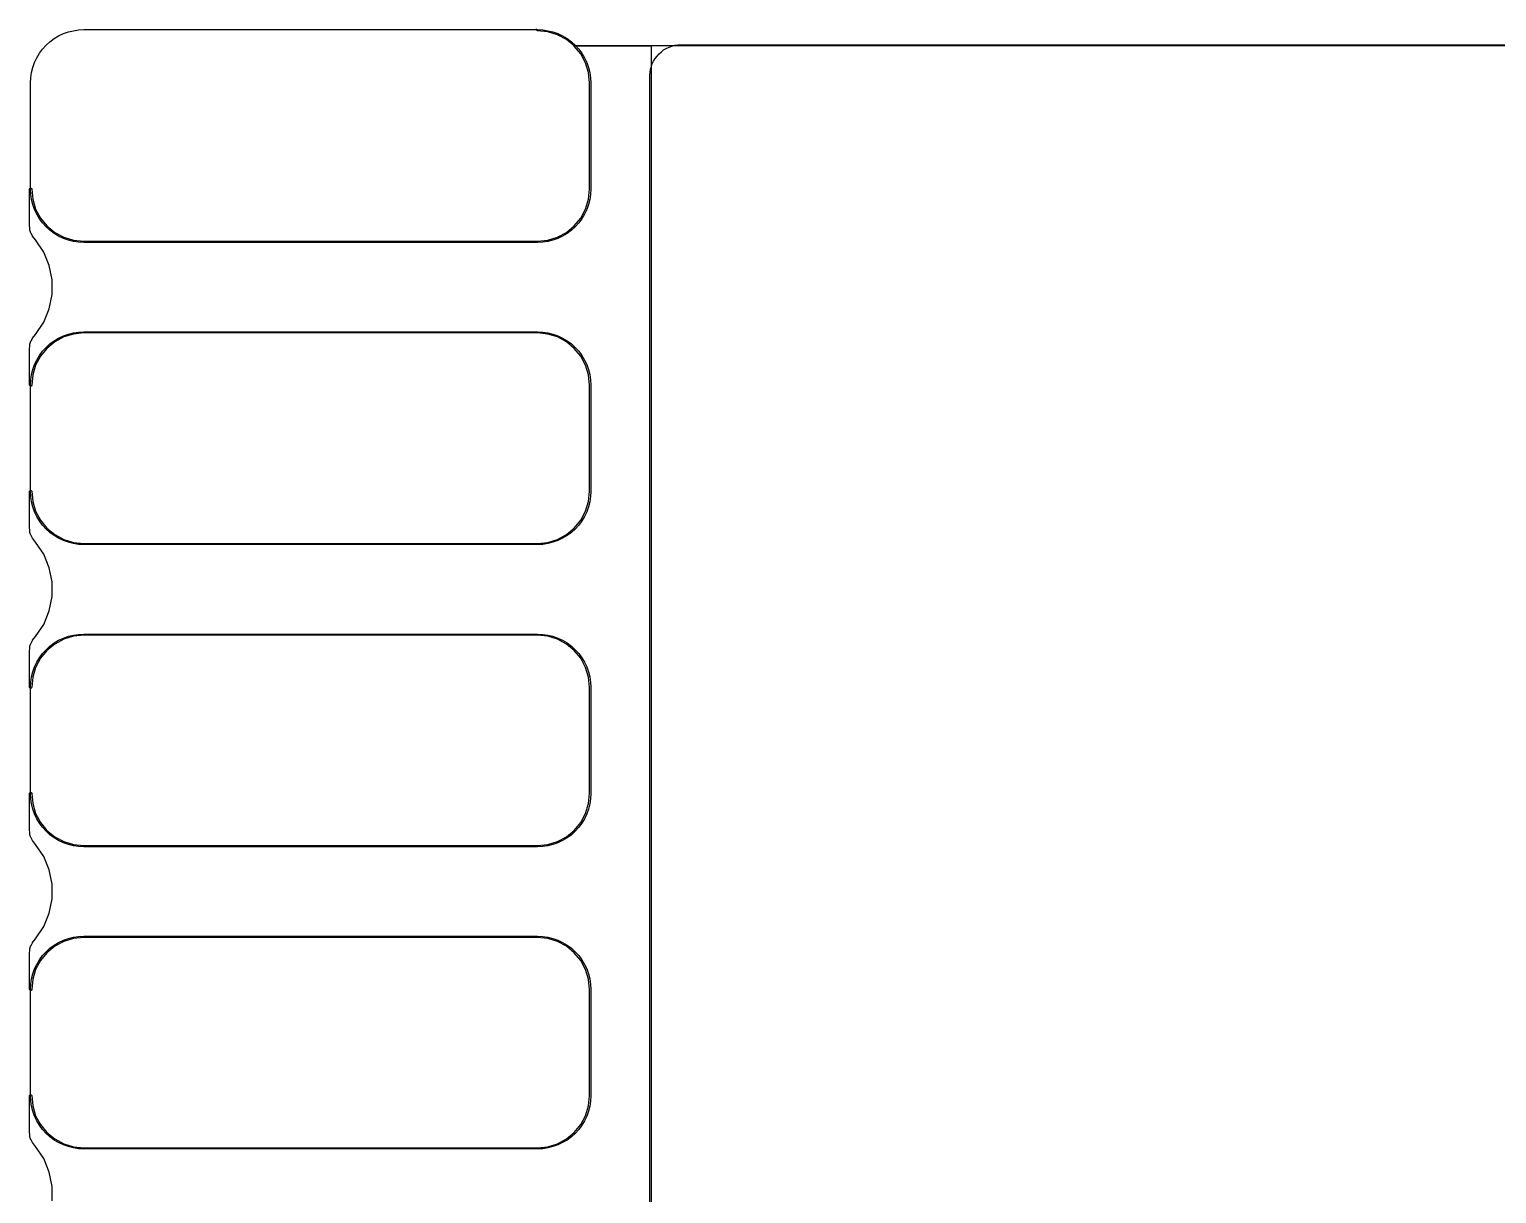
# Model space of a CAD drawing. Extents: x 0.49 to 2.43, y -7.79 to -4.97.
# Drawn here: x 1.3532 to 1.4488, y -7.2008 to -7.1249 of the extents above; entities that cross this region are included whole.
import ezdxf

# ---------------------------------------------------------------- set-up
doc = ezdxf.new("R2010")
doc.units = 0
doc.header["$MEASUREMENT"] = 0
doc.layers.add('BLACK', color=7, linetype='CONTINUOUS')

msp = doc.modelspace()

# ---------------------------------------------------------------- linework, layer by layer
at = {"layer": 'BLACK', "linetype": 'CONTINUOUS'}
for p, q in [((1.35432, -7.12598), (1.35457, -7.12575)), ((1.35457, -7.12575), (1.35485, -7.12554)), ((1.35485, -7.12554), (1.35514, -7.12537)), ((1.35514, -7.12537), (1.35545, -7.12522)), ((1.35545, -7.12522), (1.35577, -7.12511)), ((1.35577, -7.12511), (1.3561, -7.12503)), ((1.3561, -7.12503), (1.35643, -7.12498)), ((1.35643, -7.12498), (1.35677, -7.12496)), ((1.35677, -7.12496), (1.38634, -7.12496)), ((1.38627, -7.12499), (1.38627, -7.12491)), ((1.38633, -7.12504), (1.38627, -7.12499)), ((1.387, -7.1251), (1.38633, -7.12504)), ((1.38634, -7.12496), (1.38668, -7.12498)), ((1.38668, -7.12498), (1.38701, -7.12503)), ((1.38763, -7.1253), (1.387, -7.1251)), ((1.38701, -7.12503), (1.38734, -7.12511)), ((1.38734, -7.12511), (1.38766, -7.12522)), ((1.38822, -7.12561), (1.38763, -7.1253)), ((1.38766, -7.12522), (1.38797, -7.12537)), ((1.38797, -7.12537), (1.38826, -7.12554)), ((1.38872, -7.12602), (1.38822, -7.12561)), ((1.38826, -7.12554), (1.38854, -7.12575)), ((1.38854, -7.12575), (1.38879, -7.12598)), ((1.35357, -7.1271), (1.35372, -7.12679)), ((1.35372, -7.12679), (1.35389, -7.1265)), ((1.35389, -7.1265), (1.35409, -7.12623)), ((1.35409, -7.12623), (1.35432, -7.12598)), ((1.38873, -7.12603), (1.38872, -7.12602)), ((1.38872, -7.12602), (1.39374, -7.12602)), ((1.39374, -7.12602), (1.38872, -7.12602)), ((1.38915, -7.12654), (1.38873, -7.12603)), ((1.38879, -7.12598), (1.38902, -7.12623)), ((1.38902, -7.12623), (1.38922, -7.1265)), ((1.38947, -7.12713), (1.38915, -7.12654)), ((1.38922, -7.1265), (1.38939, -7.12679)), ((1.38939, -7.12679), (1.38954, -7.1271)), ((1.39374, -7.12602), (1.39374, -7.23618)), ((1.5039, -7.12602), (1.39374, -7.12602)), ((1.394, -7.12684), (1.39412, -7.12668)), ((1.39412, -7.12668), (1.39425, -7.12653)), ((1.39425, -7.12653), (1.3944, -7.1264)), ((1.3944, -7.1264), (1.39455, -7.12628)), ((1.39455, -7.12628), (1.39472, -7.12618)), ((1.39472, -7.12618), (1.3949, -7.1261)), ((1.3949, -7.1261), (1.39509, -7.12603)), ((1.39509, -7.12603), (1.39528, -7.12598)), ((1.39528, -7.12598), (1.39547, -7.12595)), ((1.39547, -7.12595), (1.39567, -7.12594)), ((1.39567, -7.12594), (1.50197, -7.12594)), ((1.35332, -7.12809), (1.35337, -7.12775)), ((1.35337, -7.12775), (1.35346, -7.12742)), ((1.35346, -7.12742), (1.35357, -7.1271)), ((1.38966, -7.12776), (1.38947, -7.12713)), ((1.38954, -7.1271), (1.38965, -7.12742)), ((1.38965, -7.12742), (1.38974, -7.12775)), ((1.38972, -7.12843), (1.38966, -7.12776)), ((1.38974, -7.12775), (1.38979, -7.12809)), ((1.39366, -7.12795), (1.39367, -7.12776)), ((1.39367, -7.12776), (1.3937, -7.12756)), ((1.3937, -7.12756), (1.39375, -7.12737)), ((1.39375, -7.12737), (1.39381, -7.12718)), ((1.39381, -7.12718), (1.3939, -7.12701)), ((1.3939, -7.12701), (1.394, -7.12684)), ((1.35331, -7.12843), (1.35332, -7.12809)), ((1.35331, -7.13535), (1.35331, -7.12843)), ((1.38972, -7.13535), (1.38972, -7.12843)), ((1.38979, -7.12809), (1.3898, -7.12843)), ((1.3898, -7.12843), (1.3898, -7.13535)), ((1.39366, -7.23425), (1.39366, -7.12795)), ((1.35323, -7.13535), (1.35327, -7.13529)), ((1.35323, -7.13757), (1.35323, -7.13535)), ((1.35327, -7.13529), (1.35335, -7.13529)), ((1.35332, -7.13569), (1.35331, -7.13535)), ((1.35335, -7.13529), (1.35339, -7.13535)), ((1.35339, -7.13535), (1.35345, -7.13601)), ((1.38966, -7.13601), (1.38972, -7.13535)), ((1.3898, -7.13535), (1.38979, -7.13569)), ((1.35337, -7.13603), (1.35332, -7.13569)), ((1.35346, -7.13636), (1.35337, -7.13603)), ((1.35345, -7.13601), (1.35364, -7.13665)), ((1.35357, -7.13668), (1.35346, -7.13636)), ((1.38947, -7.13665), (1.38966, -7.13601)), ((1.38965, -7.13636), (1.38954, -7.13668)), ((1.38974, -7.13603), (1.38965, -7.13636)), ((1.38979, -7.13569), (1.38974, -7.13603)), ((1.35372, -7.13699), (1.35357, -7.13668)), ((1.35364, -7.13665), (1.35396, -7.13724)), ((1.35389, -7.13728), (1.35372, -7.13699)), ((1.35409, -7.13755), (1.35389, -7.13728)), ((1.35396, -7.13724), (1.35438, -7.13775)), ((1.38873, -7.13775), (1.38915, -7.13724)), ((1.38922, -7.13728), (1.38902, -7.13755)), ((1.38915, -7.13724), (1.38947, -7.13665)), ((1.38939, -7.13699), (1.38922, -7.13728)), ((1.38954, -7.13668), (1.38939, -7.13699)), ((1.35323, -7.13758), (1.35323, -7.13757)), ((1.35327, -7.13801), (1.35323, -7.13758)), ((1.35327, -7.13803), (1.35327, -7.13801)), ((1.35333, -7.13821), (1.35327, -7.13803)), ((1.35334, -7.13823), (1.35333, -7.13821)), ((1.35343, -7.1384), (1.35334, -7.13823)), ((1.35432, -7.1378), (1.35409, -7.13755)), ((1.35457, -7.13803), (1.35432, -7.1378)), ((1.35438, -7.13775), (1.35489, -7.13817)), ((1.35485, -7.13823), (1.35457, -7.13803)), ((1.35514, -7.13841), (1.35485, -7.13823)), ((1.35489, -7.13817), (1.35548, -7.13848)), ((1.38763, -7.13848), (1.38822, -7.13817)), ((1.38826, -7.13823), (1.38797, -7.13841)), ((1.38822, -7.13817), (1.38873, -7.13775)), ((1.38854, -7.13803), (1.38826, -7.13823)), ((1.38879, -7.1378), (1.38854, -7.13803)), ((1.38902, -7.13755), (1.38879, -7.1378)), ((1.35344, -7.13841), (1.35343, -7.1384)), ((1.35364, -7.13866), (1.35344, -7.13841)), ((1.35417, -7.13945), (1.35364, -7.13866)), ((1.35545, -7.13856), (1.35514, -7.13841)), ((1.35577, -7.13867), (1.35545, -7.13856)), ((1.35548, -7.13848), (1.35611, -7.13867)), ((1.3561, -7.13875), (1.35577, -7.13867)), ((1.35643, -7.1388), (1.3561, -7.13875)), ((1.35611, -7.13867), (1.35678, -7.13874)), ((1.35677, -7.13882), (1.35643, -7.1388)), ((1.38634, -7.13882), (1.35677, -7.13882)), ((1.35678, -7.13874), (1.38633, -7.13874)), ((1.38633, -7.13874), (1.387, -7.13867)), ((1.38668, -7.1388), (1.38634, -7.13882)), ((1.38701, -7.13875), (1.38668, -7.1388)), ((1.387, -7.13867), (1.38763, -7.13848)), ((1.38734, -7.13867), (1.38701, -7.13875)), ((1.38766, -7.13856), (1.38734, -7.13867)), ((1.38797, -7.13841), (1.38766, -7.13856)), ((1.35453, -7.14033), (1.35417, -7.13945)), ((1.35472, -7.14126), (1.35453, -7.14033)), ((1.35472, -7.14221), (1.35472, -7.14126)), ((1.35453, -7.14314), (1.35472, -7.14221)), ((1.35364, -7.14481), (1.35417, -7.14401)), ((1.35417, -7.14401), (1.35453, -7.14314)), ((1.35344, -7.14506), (1.35364, -7.14481)), ((1.35514, -7.14505), (1.35545, -7.14491)), ((1.35545, -7.14491), (1.35577, -7.14479)), ((1.35611, -7.14479), (1.35548, -7.14498)), ((1.35577, -7.14479), (1.3561, -7.14471)), ((1.3561, -7.14471), (1.35643, -7.14466)), ((1.35678, -7.14472), (1.35611, -7.14479)), ((1.35643, -7.14466), (1.35677, -7.14465)), ((1.35677, -7.14465), (1.38634, -7.14465)), ((1.38633, -7.14472), (1.35678, -7.14472)), ((1.387, -7.14479), (1.38633, -7.14472)), ((1.38634, -7.14465), (1.38668, -7.14466)), ((1.38668, -7.14466), (1.38701, -7.14471)), ((1.38763, -7.14498), (1.387, -7.14479)), ((1.38701, -7.14471), (1.38734, -7.14479)), ((1.38734, -7.14479), (1.38766, -7.14491)), ((1.38766, -7.14491), (1.38797, -7.14505)), ((1.35323, -7.14588), (1.35327, -7.14545)), ((1.35323, -7.14589), (1.35323, -7.14588)), ((1.35323, -7.14811), (1.35323, -7.14589)), ((1.35327, -7.14544), (1.35333, -7.14525)), ((1.35327, -7.14545), (1.35327, -7.14544)), ((1.35333, -7.14525), (1.35334, -7.14524)), ((1.35334, -7.14524), (1.35343, -7.14507)), ((1.35343, -7.14507), (1.35344, -7.14506)), ((1.35389, -7.14619), (1.35409, -7.14591)), ((1.35438, -7.14572), (1.35396, -7.14623)), ((1.35409, -7.14591), (1.35432, -7.14566)), ((1.35432, -7.14566), (1.35457, -7.14543)), ((1.35489, -7.1453), (1.35438, -7.14572)), ((1.35457, -7.14543), (1.35485, -7.14523)), ((1.35485, -7.14523), (1.35514, -7.14505)), ((1.35548, -7.14498), (1.35489, -7.1453)), ((1.38822, -7.1453), (1.38763, -7.14498)), ((1.38797, -7.14505), (1.38826, -7.14523)), ((1.38873, -7.14572), (1.38822, -7.1453)), ((1.38826, -7.14523), (1.38854, -7.14543)), ((1.38854, -7.14543), (1.38879, -7.14566)), ((1.38915, -7.14623), (1.38873, -7.14572)), ((1.38879, -7.14566), (1.38902, -7.14591)), ((1.38902, -7.14591), (1.38922, -7.14619)), ((1.35364, -7.14681), (1.35345, -7.14745)), ((1.35346, -7.1471), (1.35357, -7.14678)), ((1.35357, -7.14678), (1.35372, -7.14648)), ((1.35396, -7.14623), (1.35364, -7.14681)), ((1.35372, -7.14648), (1.35389, -7.14619)), ((1.38947, -7.14681), (1.38915, -7.14623)), ((1.38922, -7.14619), (1.38939, -7.14648)), ((1.38939, -7.14648), (1.38954, -7.14678)), ((1.38966, -7.14745), (1.38947, -7.14681)), ((1.38954, -7.14678), (1.38965, -7.1471)), ((1.35331, -7.14811), (1.35332, -7.14777)), ((1.35332, -7.14777), (1.35337, -7.14743)), ((1.35337, -7.14743), (1.35346, -7.1471)), ((1.35345, -7.14745), (1.35339, -7.14812)), ((1.38965, -7.1471), (1.38974, -7.14743)), ((1.38972, -7.14811), (1.38966, -7.14745)), ((1.38974, -7.14743), (1.38979, -7.14777)), ((1.38979, -7.14777), (1.3898, -7.14811)), ((1.35326, -7.14817), (1.35323, -7.14811)), ((1.35334, -7.14818), (1.35326, -7.14817)), ((1.35331, -7.15504), (1.35331, -7.14811)), ((1.35339, -7.14812), (1.35334, -7.14818)), ((1.38972, -7.15504), (1.38972, -7.14811)), ((1.3898, -7.14811), (1.3898, -7.15504)), ((1.35323, -7.15504), (1.35327, -7.15497)), ((1.35323, -7.15726), (1.35323, -7.15504)), ((1.35327, -7.15497), (1.35335, -7.15497)), ((1.35332, -7.15538), (1.35331, -7.15504)), ((1.35337, -7.15572), (1.35332, -7.15538)), ((1.35335, -7.15497), (1.35339, -7.15503)), ((1.35339, -7.15503), (1.35345, -7.1557)), ((1.38966, -7.1557), (1.38972, -7.15504)), ((1.38979, -7.15538), (1.38974, -7.15572)), ((1.3898, -7.15504), (1.38979, -7.15538)), ((1.35346, -7.15605), (1.35337, -7.15572)), ((1.35345, -7.1557), (1.35364, -7.15633)), ((1.35357, -7.15637), (1.35346, -7.15605)), ((1.35372, -7.15667), (1.35357, -7.15637)), ((1.35364, -7.15633), (1.35396, -7.15692)), ((1.38915, -7.15692), (1.38947, -7.15633)), ((1.38954, -7.15637), (1.38939, -7.15667)), ((1.38947, -7.15633), (1.38966, -7.1557)), ((1.38965, -7.15605), (1.38954, -7.15637)), ((1.38974, -7.15572), (1.38965, -7.15605)), ((1.35323, -7.15727), (1.35323, -7.15726)), ((1.35327, -7.1577), (1.35323, -7.15727)), ((1.35389, -7.15696), (1.35372, -7.15667)), ((1.35409, -7.15724), (1.35389, -7.15696)), ((1.35396, -7.15692), (1.35438, -7.15743)), ((1.35432, -7.15749), (1.35409, -7.15724)), ((1.38873, -7.15743), (1.38915, -7.15692)), ((1.38902, -7.15724), (1.38879, -7.15749)), ((1.38922, -7.15696), (1.38902, -7.15724)), ((1.38939, -7.15667), (1.38922, -7.15696)), ((1.35327, -7.15771), (1.35327, -7.1577)), ((1.35333, -7.1579), (1.35327, -7.15771)), ((1.35334, -7.15791), (1.35333, -7.1579)), ((1.35343, -7.15808), (1.35334, -7.15791)), ((1.35344, -7.15809), (1.35343, -7.15808)), ((1.35364, -7.15834), (1.35344, -7.15809)), ((1.35417, -7.15913), (1.35364, -7.15834)), ((1.35457, -7.15772), (1.35432, -7.15749)), ((1.35438, -7.15743), (1.35489, -7.15785)), ((1.35485, -7.15792), (1.35457, -7.15772)), ((1.35514, -7.15809), (1.35485, -7.15792)), ((1.35489, -7.15785), (1.35548, -7.15817)), ((1.35545, -7.15824), (1.35514, -7.15809)), ((1.35577, -7.15835), (1.35545, -7.15824)), ((1.35548, -7.15817), (1.35611, -7.15836)), ((1.3561, -7.15844), (1.35577, -7.15835)), ((1.35611, -7.15836), (1.35678, -7.15843)), ((1.38633, -7.15843), (1.387, -7.15836)), ((1.387, -7.15836), (1.38763, -7.15817)), ((1.38734, -7.15835), (1.38701, -7.15844)), ((1.38766, -7.15824), (1.38734, -7.15835)), ((1.38763, -7.15817), (1.38822, -7.15785)), ((1.38797, -7.15809), (1.38766, -7.15824)), ((1.38826, -7.15792), (1.38797, -7.15809)), ((1.38822, -7.15785), (1.38873, -7.15743)), ((1.38854, -7.15772), (1.38826, -7.15792)), ((1.38879, -7.15749), (1.38854, -7.15772)), ((1.35453, -7.16001), (1.35417, -7.15913)), ((1.35643, -7.15849), (1.3561, -7.15844)), ((1.35677, -7.1585), (1.35643, -7.15849)), ((1.38634, -7.1585), (1.35677, -7.1585)), ((1.35678, -7.15843), (1.38633, -7.15843)), ((1.38668, -7.15849), (1.38634, -7.1585)), ((1.38701, -7.15844), (1.38668, -7.15849)), ((1.35472, -7.16094), (1.35453, -7.16001)), ((1.35472, -7.16189), (1.35472, -7.16094)), ((1.35453, -7.16282), (1.35472, -7.16189)), ((1.35417, -7.1637), (1.35453, -7.16282)), ((1.35364, -7.16449), (1.35417, -7.1637)), ((1.35327, -7.16512), (1.35333, -7.16494)), ((1.35333, -7.16494), (1.35334, -7.16492)), ((1.35334, -7.16492), (1.35343, -7.16475)), ((1.35343, -7.16475), (1.35344, -7.16474)), ((1.35344, -7.16474), (1.35364, -7.16449)), ((1.35489, -7.16498), (1.35438, -7.1654)), ((1.35457, -7.16512), (1.35485, -7.16491)), ((1.35485, -7.16491), (1.35514, -7.16474)), ((1.35548, -7.16467), (1.35489, -7.16498)), ((1.35514, -7.16474), (1.35545, -7.16459)), ((1.35545, -7.16459), (1.35577, -7.16448)), ((1.35611, -7.16447), (1.35548, -7.16467)), ((1.35577, -7.16448), (1.3561, -7.1644)), ((1.3561, -7.1644), (1.35643, -7.16435)), ((1.35678, -7.16441), (1.35611, -7.16447)), ((1.35643, -7.16435), (1.35677, -7.16433)), ((1.35677, -7.16433), (1.38634, -7.16433)), ((1.38633, -7.16441), (1.35678, -7.16441)), ((1.387, -7.16447), (1.38633, -7.16441)), ((1.38634, -7.16433), (1.38668, -7.16435)), ((1.38668, -7.16435), (1.38701, -7.1644)), ((1.38763, -7.16467), (1.387, -7.16447)), ((1.38701, -7.1644), (1.38734, -7.16448)), ((1.38734, -7.16448), (1.38766, -7.16459)), ((1.38822, -7.16498), (1.38763, -7.16467)), ((1.38766, -7.16459), (1.38797, -7.16474)), ((1.38797, -7.16474), (1.38826, -7.16491)), ((1.38873, -7.1654), (1.38822, -7.16498)), ((1.38826, -7.16491), (1.38854, -7.16512)), ((1.35323, -7.16557), (1.35327, -7.16514)), ((1.35323, -7.16558), (1.35323, -7.16557)), ((1.35323, -7.1678), (1.35323, -7.16558)), ((1.35327, -7.16514), (1.35327, -7.16512)), ((1.35396, -7.16591), (1.35364, -7.1665)), ((1.35372, -7.16616), (1.35389, -7.16587)), ((1.35389, -7.16587), (1.35409, -7.1656)), ((1.35438, -7.1654), (1.35396, -7.16591)), ((1.35409, -7.1656), (1.35432, -7.16535)), ((1.35432, -7.16535), (1.35457, -7.16512)), ((1.38854, -7.16512), (1.38879, -7.16535)), ((1.38915, -7.16591), (1.38873, -7.1654)), ((1.38879, -7.16535), (1.38902, -7.1656)), ((1.38902, -7.1656), (1.38922, -7.16587)), ((1.38947, -7.1665), (1.38915, -7.16591)), ((1.38922, -7.16587), (1.38939, -7.16616)), ((1.35337, -7.16712), (1.35346, -7.16679)), ((1.35364, -7.1665), (1.35345, -7.16713)), ((1.35346, -7.16679), (1.35357, -7.16647)), ((1.35357, -7.16647), (1.35372, -7.16616)), ((1.38939, -7.16616), (1.38954, -7.16647)), ((1.38966, -7.16713), (1.38947, -7.1665)), ((1.38954, -7.16647), (1.38965, -7.16679)), ((1.38965, -7.16679), (1.38974, -7.16712)), ((1.35326, -7.16786), (1.35323, -7.1678)), ((1.35334, -7.16787), (1.35326, -7.16786)), ((1.35331, -7.1678), (1.35332, -7.16746)), ((1.35331, -7.17472), (1.35331, -7.1678)), ((1.35332, -7.16746), (1.35337, -7.16712)), ((1.35339, -7.1678), (1.35334, -7.16787)), ((1.35345, -7.16713), (1.35339, -7.1678)), ((1.38972, -7.1678), (1.38966, -7.16713)), ((1.38972, -7.17472), (1.38972, -7.1678)), ((1.38974, -7.16712), (1.38979, -7.16746)), ((1.38979, -7.16746), (1.3898, -7.1678)), ((1.3898, -7.1678), (1.3898, -7.17472)), ((1.35323, -7.17472), (1.35327, -7.17466)), ((1.35323, -7.17694), (1.35323, -7.17472)), ((1.35327, -7.17466), (1.35335, -7.17466)), ((1.35332, -7.17506), (1.35331, -7.17472)), ((1.35337, -7.1754), (1.35332, -7.17506)), ((1.35335, -7.17466), (1.35339, -7.17472)), ((1.35346, -7.17573), (1.35337, -7.1754)), ((1.35339, -7.17472), (1.35345, -7.17538)), ((1.35345, -7.17538), (1.35364, -7.17602)), ((1.38947, -7.17602), (1.38966, -7.17538)), ((1.38974, -7.1754), (1.38965, -7.17573)), ((1.38966, -7.17538), (1.38972, -7.17472)), ((1.38979, -7.17506), (1.38974, -7.1754)), ((1.3898, -7.17472), (1.38979, -7.17506)), ((1.35357, -7.17605), (1.35346, -7.17573)), ((1.35372, -7.17636), (1.35357, -7.17605)), ((1.35364, -7.17602), (1.35396, -7.17661)), ((1.35389, -7.17665), (1.35372, -7.17636)), ((1.38915, -7.17661), (1.38947, -7.17602)), ((1.38939, -7.17636), (1.38922, -7.17665)), ((1.38954, -7.17605), (1.38939, -7.17636)), ((1.38965, -7.17573), (1.38954, -7.17605)), ((1.35323, -7.17695), (1.35323, -7.17694)), ((1.35327, -7.17738), (1.35323, -7.17695)), ((1.35327, -7.1774), (1.35327, -7.17738)), ((1.35333, -7.17758), (1.35327, -7.1774)), ((1.35409, -7.17692), (1.35389, -7.17665)), ((1.35396, -7.17661), (1.35438, -7.17712)), ((1.35432, -7.17717), (1.35409, -7.17692)), ((1.35457, -7.1774), (1.35432, -7.17717)), ((1.35438, -7.17712), (1.35489, -7.17754)), ((1.35485, -7.17761), (1.35457, -7.1774)), ((1.38822, -7.17754), (1.38873, -7.17712)), ((1.38854, -7.1774), (1.38826, -7.17761)), ((1.38879, -7.17717), (1.38854, -7.1774)), ((1.38873, -7.17712), (1.38915, -7.17661)), ((1.38902, -7.17692), (1.38879, -7.17717)), ((1.38922, -7.17665), (1.38902, -7.17692)), ((1.35334, -7.1776), (1.35333, -7.17758)), ((1.35343, -7.17777), (1.35334, -7.1776)), ((1.35344, -7.17778), (1.35343, -7.17777)), ((1.35364, -7.17803), (1.35344, -7.17778)), ((1.35417, -7.17882), (1.35364, -7.17803)), ((1.35514, -7.17778), (1.35485, -7.17761)), ((1.35489, -7.17754), (1.35548, -7.17785)), ((1.35545, -7.17793), (1.35514, -7.17778)), ((1.35577, -7.17804), (1.35545, -7.17793)), ((1.35548, -7.17785), (1.35611, -7.17804)), ((1.3561, -7.17812), (1.35577, -7.17804)), ((1.35643, -7.17817), (1.3561, -7.17812)), ((1.35611, -7.17804), (1.35678, -7.17811)), ((1.35677, -7.17819), (1.35643, -7.17817)), ((1.38634, -7.17819), (1.35677, -7.17819)), ((1.35678, -7.17811), (1.38633, -7.17811)), ((1.38633, -7.17811), (1.387, -7.17804)), ((1.38668, -7.17817), (1.38634, -7.17819)), ((1.38701, -7.17812), (1.38668, -7.17817)), ((1.387, -7.17804), (1.38763, -7.17785)), ((1.38734, -7.17804), (1.38701, -7.17812)), ((1.38766, -7.17793), (1.38734, -7.17804)), ((1.38763, -7.17785), (1.38822, -7.17754)), ((1.38797, -7.17778), (1.38766, -7.17793)), ((1.38826, -7.17761), (1.38797, -7.17778)), ((1.35453, -7.1797), (1.35417, -7.17882)), ((1.35472, -7.18063), (1.35453, -7.1797)), ((1.35472, -7.18158), (1.35472, -7.18063)), ((1.35453, -7.18251), (1.35472, -7.18158)), ((1.35417, -7.18338), (1.35453, -7.18251)), ((1.35364, -7.18418), (1.35417, -7.18338)), ((1.35545, -7.18428), (1.35577, -7.18416)), ((1.35611, -7.18416), (1.35548, -7.18435)), ((1.35577, -7.18416), (1.3561, -7.18408)), ((1.3561, -7.18408), (1.35643, -7.18403)), ((1.35678, -7.18409), (1.35611, -7.18416)), ((1.35643, -7.18403), (1.35677, -7.18402)), ((1.35677, -7.18402), (1.38634, -7.18402)), ((1.38633, -7.18409), (1.35678, -7.18409)), ((1.387, -7.18416), (1.38633, -7.18409)), ((1.38634, -7.18402), (1.38668, -7.18403)), ((1.38668, -7.18403), (1.38701, -7.18408)), ((1.38763, -7.18435), (1.387, -7.18416)), ((1.38701, -7.18408), (1.38734, -7.18416)), ((1.38734, -7.18416), (1.38766, -7.18428)), ((1.35323, -7.18525), (1.35327, -7.18482)), ((1.35327, -7.18481), (1.35333, -7.18462)), ((1.35327, -7.18482), (1.35327, -7.18481)), ((1.35333, -7.18462), (1.35334, -7.18461)), ((1.35334, -7.18461), (1.35343, -7.18444)), ((1.35343, -7.18444), (1.35344, -7.18443)), ((1.35344, -7.18443), (1.35364, -7.18418)), ((1.35438, -7.18509), (1.35396, -7.1856)), ((1.35409, -7.18528), (1.35432, -7.18503)), ((1.35432, -7.18503), (1.35457, -7.1848)), ((1.35489, -7.18467), (1.35438, -7.18509)), ((1.35457, -7.1848), (1.35485, -7.1846)), ((1.35485, -7.1846), (1.35514, -7.18442)), ((1.35548, -7.18435), (1.35489, -7.18467)), ((1.35514, -7.18442), (1.35545, -7.18428)), ((1.38822, -7.18467), (1.38763, -7.18435)), ((1.38766, -7.18428), (1.38797, -7.18442)), ((1.38797, -7.18442), (1.38826, -7.1846)), ((1.38873, -7.18509), (1.38822, -7.18467)), ((1.38826, -7.1846), (1.38854, -7.1848)), ((1.38854, -7.1848), (1.38879, -7.18503)), ((1.38915, -7.1856), (1.38873, -7.18509)), ((1.38879, -7.18503), (1.38902, -7.18528)), ((1.35323, -7.18526), (1.35323, -7.18525)), ((1.35323, -7.18748), (1.35323, -7.18526)), ((1.35357, -7.18615), (1.35372, -7.18585)), ((1.35396, -7.1856), (1.35364, -7.18618)), ((1.35372, -7.18585), (1.35389, -7.18556)), ((1.35389, -7.18556), (1.35409, -7.18528)), ((1.38902, -7.18528), (1.38922, -7.18556)), ((1.38947, -7.18618), (1.38915, -7.1856)), ((1.38922, -7.18556), (1.38939, -7.18585)), ((1.38939, -7.18585), (1.38954, -7.18615)), ((1.35332, -7.18714), (1.35337, -7.1868)), ((1.35337, -7.1868), (1.35346, -7.18647)), ((1.35345, -7.18682), (1.35339, -7.18749)), ((1.35364, -7.18618), (1.35345, -7.18682)), ((1.35346, -7.18647), (1.35357, -7.18615)), ((1.38966, -7.18682), (1.38947, -7.18618)), ((1.38954, -7.18615), (1.38965, -7.18647)), ((1.38965, -7.18647), (1.38974, -7.1868)), ((1.38972, -7.18748), (1.38966, -7.18682)), ((1.38974, -7.1868), (1.38979, -7.18714)), ((1.35326, -7.18754), (1.35323, -7.18748)), ((1.35334, -7.18755), (1.35326, -7.18754)), ((1.35331, -7.18748), (1.35332, -7.18714)), ((1.35331, -7.19441), (1.35331, -7.18748)), ((1.35339, -7.18749), (1.35334, -7.18755)), ((1.38972, -7.19441), (1.38972, -7.18748)), ((1.38979, -7.18714), (1.3898, -7.18748)), ((1.3898, -7.18748), (1.3898, -7.19441)), ((1.35323, -7.19441), (1.35327, -7.19434)), ((1.35323, -7.19663), (1.35323, -7.19441)), ((1.35327, -7.19434), (1.35335, -7.19434)), ((1.35332, -7.19475), (1.35331, -7.19441)), ((1.35335, -7.19434), (1.35339, -7.1944)), ((1.35339, -7.1944), (1.35345, -7.19507)), ((1.38966, -7.19507), (1.38972, -7.19441)), ((1.3898, -7.19441), (1.38979, -7.19475)), ((1.35337, -7.19509), (1.35332, -7.19475)), ((1.35346, -7.19542), (1.35337, -7.19509)), ((1.35345, -7.19507), (1.35364, -7.19571)), ((1.35357, -7.19574), (1.35346, -7.19542)), ((1.38947, -7.19571), (1.38966, -7.19507)), ((1.38965, -7.19542), (1.38954, -7.19574)), ((1.38974, -7.19509), (1.38965, -7.19542)), ((1.38979, -7.19475), (1.38974, -7.19509)), ((1.35372, -7.19604), (1.35357, -7.19574)), ((1.35364, -7.19571), (1.35396, -7.19629)), ((1.35389, -7.19633), (1.35372, -7.19604)), ((1.35409, -7.19661), (1.35389, -7.19633)), ((1.35396, -7.19629), (1.35438, -7.1968)), ((1.38873, -7.1968), (1.38915, -7.19629)), ((1.38922, -7.19633), (1.38902, -7.19661)), ((1.38915, -7.19629), (1.38947, -7.19571)), ((1.38939, -7.19604), (1.38922, -7.19633)), ((1.38954, -7.19574), (1.38939, -7.19604)), ((1.35323, -7.19664), (1.35323, -7.19663)), ((1.35327, -7.19707), (1.35323, -7.19664)), ((1.35327, -7.19708), (1.35327, -7.19707)), ((1.35333, -7.19727), (1.35327, -7.19708)), ((1.35334, -7.19728), (1.35333, -7.19727)), ((1.35343, -7.19745), (1.35334, -7.19728)), ((1.35344, -7.19746), (1.35343, -7.19745)), ((1.35364, -7.19771), (1.35344, -7.19746)), ((1.35432, -7.19686), (1.35409, -7.19661)), ((1.35457, -7.19709), (1.35432, -7.19686)), ((1.35438, -7.1968), (1.35489, -7.19722)), ((1.35485, -7.19729), (1.35457, -7.19709)), ((1.35514, -7.19746), (1.35485, -7.19729)), ((1.35489, -7.19722), (1.35548, -7.19754)), ((1.35545, -7.19761), (1.35514, -7.19746)), ((1.35548, -7.19754), (1.35611, -7.19773)), ((1.387, -7.19773), (1.38763, -7.19754)), ((1.38763, -7.19754), (1.38822, -7.19722)), ((1.38797, -7.19746), (1.38766, -7.19761)), ((1.38826, -7.19729), (1.38797, -7.19746)), ((1.38822, -7.19722), (1.38873, -7.1968)), ((1.38854, -7.19709), (1.38826, -7.19729)), ((1.38879, -7.19686), (1.38854, -7.19709)), ((1.38902, -7.19661), (1.38879, -7.19686)), ((1.35417, -7.1985), (1.35364, -7.19771)), ((1.35453, -7.19938), (1.35417, -7.1985)), ((1.35577, -7.19772), (1.35545, -7.19761)), ((1.3561, -7.19781), (1.35577, -7.19772)), ((1.35643, -7.19786), (1.3561, -7.19781)), ((1.35611, -7.19773), (1.35678, -7.1978)), ((1.35677, -7.19787), (1.35643, -7.19786)), ((1.38634, -7.19787), (1.35677, -7.19787)), ((1.35678, -7.1978), (1.38633, -7.1978)), ((1.38633, -7.1978), (1.387, -7.19773)), ((1.38668, -7.19786), (1.38634, -7.19787)), ((1.38701, -7.19781), (1.38668, -7.19786)), ((1.38734, -7.19772), (1.38701, -7.19781)), ((1.38766, -7.19761), (1.38734, -7.19772)), ((1.35472, -7.20031), (1.35453, -7.19938)), ((1.35472, -7.20126), (1.35472, -7.20031))]:
    msp.add_line(p, q, dxfattribs=at)

doc.saveas('drawing.dxf')
